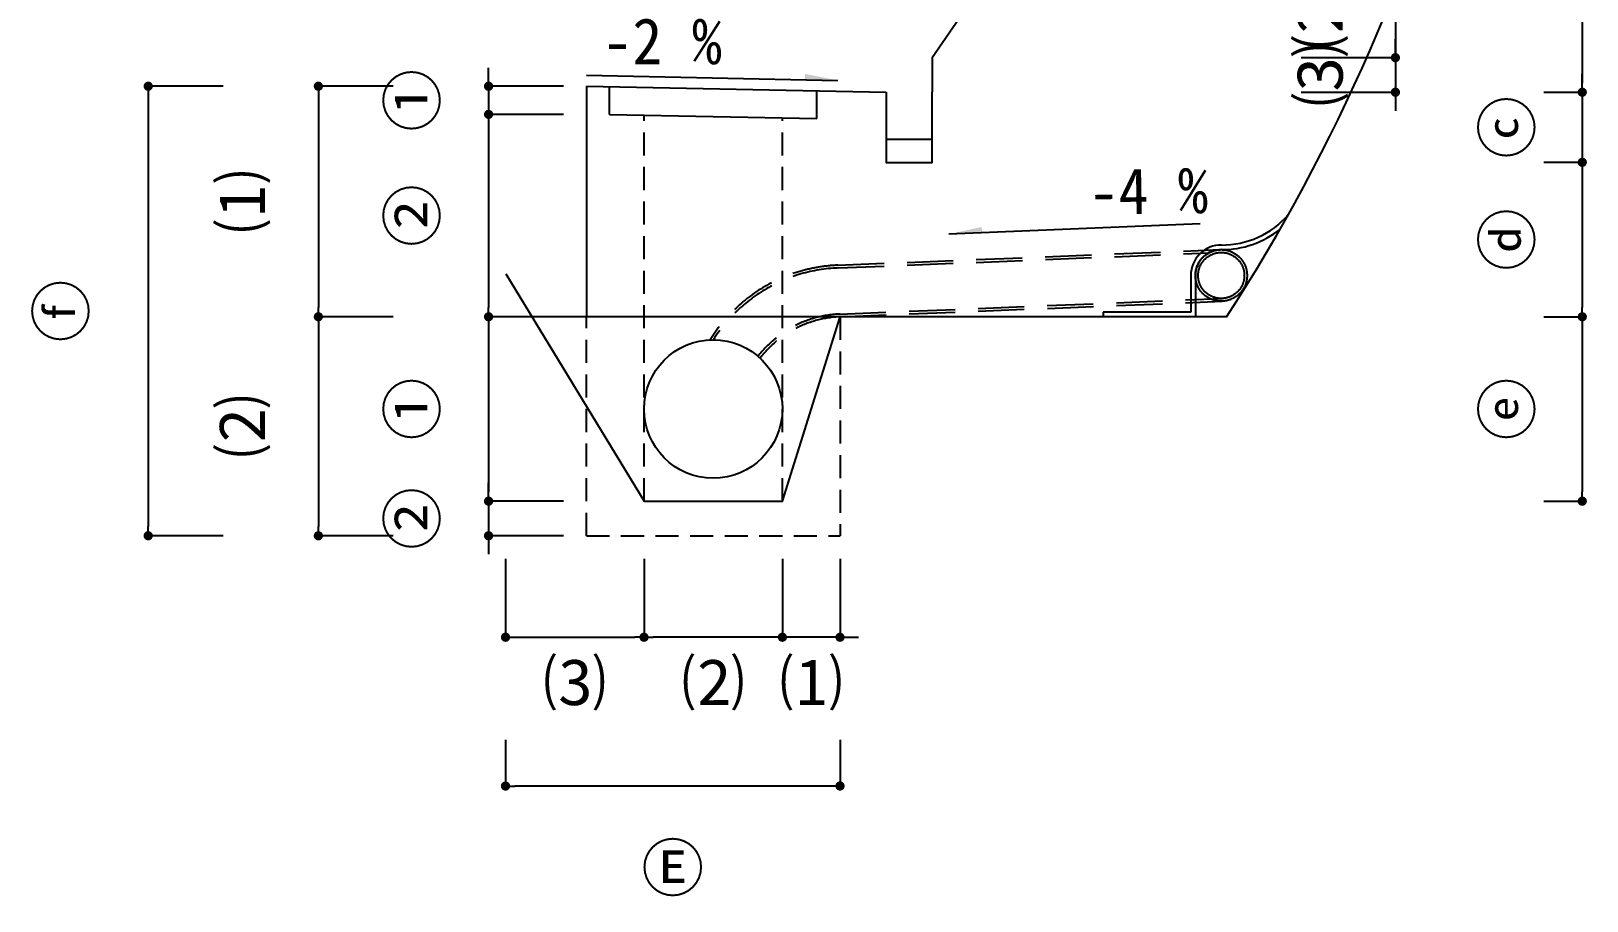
# Model space of a CAD drawing. Header units: millimetres. Extents: x -69382 to 174843, y -46375 to 101648.
# Drawn here: x -9486 to -6112, y -1805 to 82 of the extents above; entities that cross this region are included whole.
import ezdxf

# ---------------------------------------------------------------- set-up
doc = ezdxf.new("R2010")
doc.units = ezdxf.units.MM
doc.header["$LTSCALE"] = 1000
doc.linetypes.add('A-DASHD01', pattern=[0.75, 0.5, -0.25])
doc.linetypes.add('HIDDEN', pattern=[0.375, 0.25, -0.125])
for name, color, linetype in [('-길작업', 255, 'Continuous'), ('CS-CONC-MAJR', 4, 'Continuous'), ('CS-EXCV', 3, 'A-DIGLN01'), ('CS-LEAL', 1, 'Continuous'), ('CS-LEAT', 3, 'Continuous'), ('CZ-HIDL', 2, 'A-DASHD01'), ('DIM1', 1, 'Continuous')]:
    doc.layers.add(name, color=color, linetype=linetype)
doc.styles.add('WGTXT', font='DotumChe.ttf')
doc.linetypes.add('A-DIGLN01', pattern='A,0.9,-0.2,[19,kscals.shx,S=0.1,R=180,X=0,Y=0],0.9', length=2)
doc.dimstyles.new('DIM-01', dxfattribs={"dimscale": 100, "dimtxt": 3, "dimasz": 0.6, "dimexe": 0, "dimexo": 0, "dimgap": 1, "dimtad": 1, "dimdec": 0, "dimrnd": 0.001, "dimzin": 1, "dimdsep": 46, "dimlunit": 6, "dimtxsty": 'WGTXT', "dimblk": 'DOT', "dimcen": 0, "dimclrd": 1, "dimclre": 1, "dimclrt": 3, "dimadec": 4, "dimazin": 0, "dimtfac": 1, "dimtdec": 0, "dimtix": 1, "dimtmove": 2, "dimatfit": 3, "dimldrblk": 'DOT', "dimfxl": 1.5, "dimlwd": -1, "dimarcsym": 0})

# ---------------------------------------------------------------- blocks, each defined once
blk = doc.blocks.new('_Dot')
at = {"layer": 'DIM1'}
blk.add_line((0, 0), (-1, 0), dxfattribs=at)
at = {"layer": 'DIM1', "const_width": 0.5}
blk.add_lwpolyline([(-0.25, 0, 1), (0.25, 0, 1)], format="xyb", close=True, dxfattribs=at)
blk = doc.blocks.new('*D225')
at = {"color": 1, "transparency": 16777216}
for p, q in [((-6527.1, 219.1), (-6527.1, 239.1)), ((-6527.1, 199.1), (-6527.1, 24.1)), ((-6527.1, 4.1), (-6527.1, -15.9))]:
    blk.add_line(p, q, dxfattribs=at)
at = {"color": 1, "linetype": 'ByBlock', "lineweight": -2, "transparency": 16777216}
for p, q in [((-6731.5, 199.1), (-6527.1, 199.1)), ((-6731.5, 24.1), (-6527.1, 24.1))]:
    blk.add_line(p, q, dxfattribs=at)
at = {"layer": 'Defpoints', "color": 0, "linetype": 'ByBlock', "transparency": 16777216}
for p in [(-6781.5, 199.1), (-6781.5, 24.1), (-6527.1, 24.1)]:
    blk.add_point(p, dxfattribs=at)
at = {"color": 1, "linetype": 'ByBlock', "transparency": 16777216, "xscale": 20, "yscale": 20, "zscale": 20}
for p, rotation in [((-6527.1, 199.1), 270), ((-6527.1, 24.1), 90)]:
    blk.add_blockref('_Dot', p, dxfattribs=dict(at, rotation=rotation))
at = {"color": 3, "linetype": 'ByBlock', "transparency": 16777216, "insert": (-6684.7, 111.6), "char_height": 100, "attachment_point": 5, "rotation": 90, "style": 'WGTXT'}
blk.add_mtext('⑵', dxfattribs=at)
blk = doc.blocks.new('*D226')
at = {"color": 1, "transparency": 16777216}
for p, q in [((-6527.1, 44.1), (-6527.1, 64.1)), ((-6527.1, 24.1), (-6527.1, -50.9)), ((-6527.1, -70.9), (-6527.1, -90.9))]:
    blk.add_line(p, q, dxfattribs=at)
at = {"color": 1, "linetype": 'ByBlock', "lineweight": -2, "transparency": 16777216}
for p, q in [((-6731.5, 24.1), (-6527.1, 24.1)), ((-6731.5, -50.9), (-6527.1, -50.9))]:
    blk.add_line(p, q, dxfattribs=at)
at = {"layer": 'Defpoints', "color": 0, "linetype": 'ByBlock', "transparency": 16777216}
for p in [(-6781.5, 24.1), (-6781.5, -50.9), (-6527.1, -50.9)]:
    blk.add_point(p, dxfattribs=at)
at = {"color": 1, "linetype": 'ByBlock', "transparency": 16777216, "xscale": 20, "yscale": 20, "zscale": 20}
for p, rotation in [((-6527.1, 24.1), 270), ((-6527.1, -50.9), 90)]:
    blk.add_blockref('_Dot', p, dxfattribs=dict(at, rotation=rotation))
at = {"color": 3, "linetype": 'ByBlock', "transparency": 16777216, "insert": (-6684.7, -13.4), "char_height": 100, "attachment_point": 5, "rotation": 90, "style": 'WGTXT'}
blk.add_mtext('⑶', dxfattribs=at)
blk = doc.blocks.new('*D228')
at = {"color": 1, "linetype": 'ByBlock', "lineweight": -2, "transparency": 16777216}
for p, q in [((-6205, 609.1), (-6121.9, 609.1)), ((-6205, -50.9), (-6121.9, -50.9))]:
    blk.add_line(p, q, dxfattribs=at)
at = {"color": 1, "transparency": 16777216}
blk.add_line((-6121.9, 589.1), (-6121.9, -30.9), dxfattribs=at)
at = {"layer": 'Defpoints', "color": 0, "linetype": 'ByBlock', "transparency": 16777216}
for p in [(-6255, 609.1), (-6255, -50.9), (-6121.9, -50.9)]:
    blk.add_point(p, dxfattribs=at)
at = {"color": 1, "linetype": 'ByBlock', "transparency": 16777216, "xscale": 20, "yscale": 20, "zscale": 20}
for p, rotation in [((-6121.9, 609.1), 90), ((-6121.9, -50.9), 270)]:
    blk.add_blockref('_Dot', p, dxfattribs=dict(at, rotation=rotation))
at = {"color": 3, "linetype": 'ByBlock', "transparency": 16777216, "insert": (-6279, 279.1), "char_height": 100, "attachment_point": 5, "rotation": 90, "style": 'WGTXT'}
blk.add_mtext('ⓑ', dxfattribs=at)
blk = doc.blocks.new('*D229')
at = {"color": 1, "transparency": 16777216}
for p, q in [((-6121.9, -30.9), (-6121.9, -10.9)), ((-6121.9, -50.9), (-6121.9, -202.9)), ((-6121.9, -222.9), (-6121.9, -242.9))]:
    blk.add_line(p, q, dxfattribs=at)
at = {"color": 1, "linetype": 'ByBlock', "lineweight": -2, "transparency": 16777216}
for p, q in [((-6205, -50.9), (-6121.9, -50.9)), ((-6205, -202.9), (-6121.9, -202.9))]:
    blk.add_line(p, q, dxfattribs=at)
at = {"layer": 'Defpoints', "color": 0, "linetype": 'ByBlock', "transparency": 16777216}
for p in [(-6255, -50.9), (-6255, -202.9), (-6121.9, -202.9)]:
    blk.add_point(p, dxfattribs=at)
at = {"color": 1, "linetype": 'ByBlock', "transparency": 16777216, "xscale": 20, "yscale": 20, "zscale": 20}
for p, rotation in [((-6121.9, -50.9), 270), ((-6121.9, -202.9), 90)]:
    blk.add_blockref('_Dot', p, dxfattribs=dict(at, rotation=rotation))
at = {"color": 3, "linetype": 'ByBlock', "transparency": 16777216, "insert": (-6279, -126.9), "char_height": 100, "attachment_point": 5, "rotation": 90, "style": 'WGTXT'}
blk.add_mtext('ⓒ', dxfattribs=at)
blk = doc.blocks.new('*D230')
at = {"color": 1, "linetype": 'ByBlock', "lineweight": -2, "transparency": 16777216}
for p, q in [((-6205, -202.9), (-6121.9, -202.9)), ((-6205, -537.9), (-6121.9, -537.9))]:
    blk.add_line(p, q, dxfattribs=at)
at = {"color": 1, "transparency": 16777216}
blk.add_line((-6121.9, -222.9), (-6121.9, -517.9), dxfattribs=at)
at = {"layer": 'Defpoints', "color": 0, "linetype": 'ByBlock', "transparency": 16777216}
for p in [(-6255, -202.9), (-6255, -537.9), (-6121.9, -537.9)]:
    blk.add_point(p, dxfattribs=at)
at = {"color": 1, "linetype": 'ByBlock', "transparency": 16777216, "xscale": 20, "yscale": 20, "zscale": 20}
for p, rotation in [((-6121.9, -202.9), 90), ((-6121.9, -537.9), 270)]:
    blk.add_blockref('_Dot', p, dxfattribs=dict(at, rotation=rotation))
at = {"color": 3, "linetype": 'ByBlock', "transparency": 16777216, "insert": (-6279, -370.4), "char_height": 100, "attachment_point": 5, "rotation": 90, "style": 'WGTXT'}
blk.add_mtext('ⓓ', dxfattribs=at)
blk = doc.blocks.new('*D200')
at = {"color": 1, "linetype": 'ByBlock', "lineweight": -2, "transparency": 16777216}
for p, q in [((-6205, -537.9), (-6121.9, -537.9)), ((-6205, -937.9), (-6121.9, -937.9))]:
    blk.add_line(p, q, dxfattribs=at)
at = {"color": 1, "transparency": 16777216}
blk.add_line((-6121.9, -557.9), (-6121.9, -917.9), dxfattribs=at)
at = {"layer": 'Defpoints', "color": 0, "linetype": 'ByBlock', "transparency": 16777216}
for p in [(-6255, -537.9), (-6255, -937.9), (-6121.9, -937.9)]:
    blk.add_point(p, dxfattribs=at)
at = {"color": 1, "linetype": 'ByBlock', "transparency": 16777216, "xscale": 20, "yscale": 20, "zscale": 20}
for p, rotation in [((-6121.9, -537.9), 90), ((-6121.9, -937.9), 270)]:
    blk.add_blockref('_Dot', p, dxfattribs=dict(at, rotation=rotation))
at = {"color": 3, "linetype": 'ByBlock', "transparency": 16777216, "insert": (-6279, -737.9), "char_height": 100, "attachment_point": 5, "rotation": 90, "style": 'WGTXT'}
blk.add_mtext('ⓔ', dxfattribs=at)
blk = doc.blocks.new('*D239')
at = {"color": 1, "linetype": 'ByBlock', "lineweight": -2, "transparency": 16777216}
for p, q in [((-7856.5, -1062.9), (-7856.5, -1233)), ((-7731.5, -1062.9), (-7731.5, -1233))]:
    blk.add_line(p, q, dxfattribs=at)
at = {"color": 1, "transparency": 16777216}
for p, q in [((-7876.5, -1233), (-7896.5, -1233)), ((-7731.5, -1233), (-7856.5, -1233)), ((-7711.5, -1233), (-7691.5, -1233))]:
    blk.add_line(p, q, dxfattribs=at)
at = {"layer": 'Defpoints', "color": 0, "linetype": 'ByBlock', "transparency": 16777216}
for p in [(-7856.5, -1012.9), (-7731.5, -1012.9), (-7856.5, -1233)]:
    blk.add_point(p, dxfattribs=at)
at = {"color": 1, "linetype": 'ByBlock', "transparency": 16777216, "xscale": 20, "yscale": 20, "zscale": 20}
blk.add_blockref('_Dot', (-7856.5, -1233), dxfattribs=at)
at = {"color": 1, "linetype": 'ByBlock', "transparency": 16777216, "xscale": 20, "yscale": 20, "zscale": 20, "rotation": 180}
blk.add_blockref('_Dot', (-7731.5, -1233), dxfattribs=at)
at = {"color": 3, "linetype": 'ByBlock', "transparency": 16777216, "insert": (-7794, -1336.8), "char_height": 100, "attachment_point": 5, "style": 'WGTXT'}
blk.add_mtext('⑴', dxfattribs=at)
blk = doc.blocks.new('*D240')
at = {"color": 1, "linetype": 'ByBlock', "lineweight": -2, "transparency": 16777216}
for p, q in [((-8456.9, -1062.9), (-8456.9, -1233)), ((-8156.5, -1062.9), (-8156.5, -1233))]:
    blk.add_line(p, q, dxfattribs=at)
at = {"color": 1, "transparency": 16777216}
blk.add_line((-8436.9, -1233), (-8176.5, -1233), dxfattribs=at)
at = {"layer": 'Defpoints', "color": 0, "linetype": 'ByBlock', "transparency": 16777216}
for p in [(-8456.9, -1012.9), (-8156.5, -1012.9), (-8156.5, -1233)]:
    blk.add_point(p, dxfattribs=at)
at = {"color": 1, "linetype": 'ByBlock', "transparency": 16777216, "xscale": 20, "yscale": 20, "zscale": 20, "rotation": 180}
blk.add_blockref('_Dot', (-8456.9, -1233), dxfattribs=at)
at = {"color": 1, "linetype": 'ByBlock', "transparency": 16777216, "xscale": 20, "yscale": 20, "zscale": 20}
blk.add_blockref('_Dot', (-8156.5, -1233), dxfattribs=at)
at = {"color": 3, "linetype": 'ByBlock', "transparency": 16777216, "insert": (-8306.7, -1336.8), "char_height": 100, "attachment_point": 5, "style": 'WGTXT'}
blk.add_mtext('⑶', dxfattribs=at)
blk = doc.blocks.new('*D241')
at = {"color": 1, "linetype": 'ByBlock', "lineweight": -2, "transparency": 16777216}
for p, q in [((-8156.5, -1062.9), (-8156.5, -1233)), ((-7856.5, -1062.9), (-7856.5, -1233))]:
    blk.add_line(p, q, dxfattribs=at)
at = {"color": 1, "transparency": 16777216}
blk.add_line((-7876.5, -1233), (-8136.5, -1233), dxfattribs=at)
at = {"layer": 'Defpoints', "color": 0, "linetype": 'ByBlock', "transparency": 16777216}
for p in [(-8156.5, -1012.9), (-7856.5, -1012.9), (-8156.5, -1233)]:
    blk.add_point(p, dxfattribs=at)
at = {"color": 1, "linetype": 'ByBlock', "transparency": 16777216, "xscale": 20, "yscale": 20, "zscale": 20, "rotation": 180}
blk.add_blockref('_Dot', (-8156.5, -1233), dxfattribs=at)
at = {"color": 1, "linetype": 'ByBlock', "transparency": 16777216, "xscale": 20, "yscale": 20, "zscale": 20}
blk.add_blockref('_Dot', (-7856.5, -1233), dxfattribs=at)
at = {"color": 3, "linetype": 'ByBlock', "transparency": 16777216, "insert": (-8006.5, -1336.8), "char_height": 100, "attachment_point": 5, "style": 'WGTXT'}
blk.add_mtext('⑵', dxfattribs=at)
blk = doc.blocks.new('*D242')
at = {"color": 1, "linetype": 'ByBlock', "lineweight": -2, "transparency": 16777216}
for p, q in [((-8456.9, -1455.7), (-8456.9, -1555.7)), ((-7731.5, -1455.7), (-7731.5, -1555.7))]:
    blk.add_line(p, q, dxfattribs=at)
at = {"color": 1, "transparency": 16777216}
blk.add_line((-7751.5, -1555.7), (-8436.9, -1555.7), dxfattribs=at)
at = {"layer": 'Defpoints', "color": 0, "linetype": 'ByBlock', "transparency": 16777216}
for p in [(-8456.9, -1405.7), (-7731.5, -1405.7), (-8456.9, -1555.7)]:
    blk.add_point(p, dxfattribs=at)
at = {"color": 1, "linetype": 'ByBlock', "transparency": 16777216, "xscale": 20, "yscale": 20, "zscale": 20, "rotation": 180}
blk.add_blockref('_Dot', (-8456.9, -1555.7), dxfattribs=at)
at = {"color": 1, "linetype": 'ByBlock', "transparency": 16777216, "xscale": 20, "yscale": 20, "zscale": 20}
blk.add_blockref('_Dot', (-7731.5, -1555.7), dxfattribs=at)
at = {"color": 3, "linetype": 'ByBlock', "transparency": 16777216, "insert": (-8094.2, -1739.2), "char_height": 100, "attachment_point": 5, "style": 'WGTXT'}
blk.add_mtext('Ⓔ', dxfattribs=at)
blk = doc.blocks.new('*D249')
at = {"color": 1, "linetype": 'ByBlock', "lineweight": -2, "transparency": 16777216}
for p, q in [((-8331.5, -98.9), (-8493.6, -98.9)), ((-8331.5, -537.9), (-8493.6, -537.9))]:
    blk.add_line(p, q, dxfattribs=at)
at = {"color": 1, "transparency": 16777216}
blk.add_line((-8493.6, -118.9), (-8493.6, -517.9), dxfattribs=at)
at = {"layer": 'Defpoints', "color": 0, "linetype": 'ByBlock', "transparency": 16777216}
for p in [(-8281.5, -98.9), (-8493.6, -537.9), (-8281.5, -537.9)]:
    blk.add_point(p, dxfattribs=at)
at = {"color": 1, "linetype": 'ByBlock', "transparency": 16777216, "xscale": 20, "yscale": 20, "zscale": 20}
for p, rotation in [((-8493.6, -98.9), 90), ((-8493.6, -537.9), 270)]:
    blk.add_blockref('_Dot', p, dxfattribs=dict(at, rotation=rotation))
at = {"color": 3, "linetype": 'ByBlock', "transparency": 16777216, "insert": (-8653, -318.4), "char_height": 100, "attachment_point": 5, "rotation": 90, "style": 'WGTXT'}
blk.add_mtext('②', dxfattribs=at)
blk = doc.blocks.new('*D250')
at = {"color": 1, "transparency": 16777216}
for p, q in [((-8493.6, -917.9), (-8493.6, -897.9)), ((-8493.6, -937.9), (-8493.6, -1012.9)), ((-8493.6, -1032.9), (-8493.6, -1052.9))]:
    blk.add_line(p, q, dxfattribs=at)
at = {"color": 1, "linetype": 'ByBlock', "lineweight": -2, "transparency": 16777216}
for p, q in [((-8331.5, -937.9), (-8493.6, -937.9)), ((-8331.5, -1012.9), (-8493.6, -1012.9))]:
    blk.add_line(p, q, dxfattribs=at)
at = {"layer": 'Defpoints', "color": 0, "linetype": 'ByBlock', "transparency": 16777216}
for p in [(-8281.5, -937.9), (-8493.6, -1012.9), (-8281.5, -1012.9)]:
    blk.add_point(p, dxfattribs=at)
at = {"color": 1, "linetype": 'ByBlock', "transparency": 16777216, "xscale": 20, "yscale": 20, "zscale": 20}
for p, rotation in [((-8493.6, -937.9), 270), ((-8493.6, -1012.9), 90)]:
    blk.add_blockref('_Dot', p, dxfattribs=dict(at, rotation=rotation))
at = {"color": 3, "linetype": 'ByBlock', "transparency": 16777216, "insert": (-8653, -975.4), "char_height": 100, "attachment_point": 5, "rotation": 90, "style": 'WGTXT'}
blk.add_mtext('②', dxfattribs=at)
blk = doc.blocks.new('*D251')
at = {"color": 1, "linetype": 'ByBlock', "lineweight": -2, "transparency": 16777216}
for p, q in [((-8700.5, -37.9), (-8862.7, -37.9)), ((-8700.5, -537.9), (-8862.7, -537.9))]:
    blk.add_line(p, q, dxfattribs=at)
at = {"color": 1, "transparency": 16777216}
blk.add_line((-8862.7, -57.9), (-8862.7, -517.9), dxfattribs=at)
at = {"layer": 'Defpoints', "color": 0, "linetype": 'ByBlock', "transparency": 16777216}
for p in [(-8650.5, -37.9), (-8862.7, -537.9), (-8650.5, -537.9)]:
    blk.add_point(p, dxfattribs=at)
at = {"color": 1, "linetype": 'ByBlock', "transparency": 16777216, "xscale": 20, "yscale": 20, "zscale": 20}
for p, rotation in [((-8862.7, -37.9), 90), ((-8862.7, -537.9), 270)]:
    blk.add_blockref('_Dot', p, dxfattribs=dict(at, rotation=rotation))
at = {"color": 3, "linetype": 'ByBlock', "transparency": 16777216, "insert": (-9022, -287.9), "char_height": 100, "attachment_point": 5, "rotation": 90, "style": 'WGTXT'}
blk.add_mtext('⑴', dxfattribs=at)
blk = doc.blocks.new('*D252')
at = {"color": 1, "transparency": 16777216}
for p, q in [((-8493.6, -17.9), (-8493.6, 2.1)), ((-8493.6, -37.9), (-8493.6, -98.9)), ((-8493.6, -118.9), (-8493.6, -138.9))]:
    blk.add_line(p, q, dxfattribs=at)
at = {"color": 1, "linetype": 'ByBlock', "lineweight": -2, "transparency": 16777216}
for p, q in [((-8331.5, -37.9), (-8493.6, -37.9)), ((-8331.5, -98.9), (-8493.6, -98.9))]:
    blk.add_line(p, q, dxfattribs=at)
at = {"layer": 'Defpoints', "color": 0, "linetype": 'ByBlock', "transparency": 16777216}
for p in [(-8281.5, -37.9), (-8493.6, -98.9), (-8281.5, -98.9)]:
    blk.add_point(p, dxfattribs=at)
at = {"color": 1, "linetype": 'ByBlock', "transparency": 16777216, "xscale": 20, "yscale": 20, "zscale": 20}
for p, rotation in [((-8493.6, -37.9), 270), ((-8493.6, -98.9), 90)]:
    blk.add_blockref('_Dot', p, dxfattribs=dict(at, rotation=rotation))
at = {"color": 3, "linetype": 'ByBlock', "transparency": 16777216, "insert": (-8653, -68.4), "char_height": 100, "attachment_point": 5, "rotation": 90, "style": 'WGTXT'}
blk.add_mtext('①', dxfattribs=at)
blk = doc.blocks.new('*D253')
at = {"color": 1, "linetype": 'ByBlock', "lineweight": -2, "transparency": 16777216}
for p, q in [((-8700.5, -537.9), (-8862.7, -537.9)), ((-8700.5, -1012.9), (-8862.7, -1012.9))]:
    blk.add_line(p, q, dxfattribs=at)
at = {"color": 1, "transparency": 16777216}
blk.add_line((-8862.7, -557.9), (-8862.7, -992.9), dxfattribs=at)
at = {"layer": 'Defpoints', "color": 0, "linetype": 'ByBlock', "transparency": 16777216}
for p in [(-8650.5, -537.9), (-8862.7, -1012.9), (-8650.5, -1012.9)]:
    blk.add_point(p, dxfattribs=at)
at = {"color": 1, "linetype": 'ByBlock', "transparency": 16777216, "xscale": 20, "yscale": 20, "zscale": 20}
for p, rotation in [((-8862.7, -537.9), 90), ((-8862.7, -1012.9), 270)]:
    blk.add_blockref('_Dot', p, dxfattribs=dict(at, rotation=rotation))
at = {"color": 3, "linetype": 'ByBlock', "transparency": 16777216, "insert": (-9022, -775.4), "char_height": 100, "attachment_point": 5, "rotation": 90, "style": 'WGTXT'}
blk.add_mtext('⑵', dxfattribs=at)
blk = doc.blocks.new('*D254')
at = {"color": 1, "linetype": 'ByBlock', "lineweight": -2, "transparency": 16777216}
for p, q in [((-8331.5, -537.9), (-8493.6, -537.9)), ((-8331.5, -937.9), (-8493.6, -937.9))]:
    blk.add_line(p, q, dxfattribs=at)
at = {"color": 1, "transparency": 16777216}
blk.add_line((-8493.6, -557.9), (-8493.6, -917.9), dxfattribs=at)
at = {"layer": 'Defpoints', "color": 0, "linetype": 'ByBlock', "transparency": 16777216}
for p in [(-8281.5, -537.9), (-8493.6, -937.9), (-8281.5, -937.9)]:
    blk.add_point(p, dxfattribs=at)
at = {"color": 1, "linetype": 'ByBlock', "transparency": 16777216, "xscale": 20, "yscale": 20, "zscale": 20}
for p, rotation in [((-8493.6, -537.9), 90), ((-8493.6, -937.9), 270)]:
    blk.add_blockref('_Dot', p, dxfattribs=dict(at, rotation=rotation))
at = {"color": 3, "linetype": 'ByBlock', "transparency": 16777216, "insert": (-8653, -737.9), "char_height": 100, "attachment_point": 5, "rotation": 90, "style": 'WGTXT'}
blk.add_mtext('①', dxfattribs=at)
blk = doc.blocks.new('*D255')
at = {"color": 1, "linetype": 'ByBlock', "lineweight": -2, "transparency": 16777216}
for p, q in [((-9069.5, -37.9), (-9231.7, -37.9)), ((-9069.5, -1012.9), (-9231.7, -1012.9))]:
    blk.add_line(p, q, dxfattribs=at)
at = {"color": 1, "transparency": 16777216}
blk.add_line((-9231.7, -57.9), (-9231.7, -992.9), dxfattribs=at)
at = {"layer": 'Defpoints', "color": 0, "linetype": 'ByBlock', "transparency": 16777216}
for p in [(-9019.5, -37.9), (-9231.7, -1012.9), (-9019.5, -1012.9)]:
    blk.add_point(p, dxfattribs=at)
at = {"color": 1, "linetype": 'ByBlock', "transparency": 16777216, "xscale": 20, "yscale": 20, "zscale": 20}
for p, rotation in [((-9231.7, -37.9), 90), ((-9231.7, -1012.9), 270)]:
    blk.add_blockref('_Dot', p, dxfattribs=dict(at, rotation=rotation))
at = {"color": 3, "linetype": 'ByBlock', "transparency": 16777216, "insert": (-9414.4, -525.4), "char_height": 100, "attachment_point": 5, "rotation": 90, "style": 'WGTXT'}
blk.add_mtext('ⓕ', dxfattribs=at)

msp = doc.modelspace()

# ---------------------------------------------------------------- linework, layer by layer
at = {"layer": '-길작업', "color": 3}
for p, q in [((-7631.481, -152.9464), (-7531.481, -152.9464)), ((-8281.481, -537.9464), (-8399.3219, -537.9464))]:
    msp.add_line(p, q, dxfattribs=at)
at = {"layer": 'CS-CONC-MAJR'}
for p, q in [((-8281.481, -37.9464), (-7631.481, -50.9464)), ((-8281.481, -37.9464), (-8281.481, -537.9464)), ((-8231.481, -98.9464), (-8231.481, -38.9464)), ((-7781.481, -107.9464), (-7781.481, -47.9464)), ((-8231.481, -98.9464), (-7781.481, -107.9464)), ((-6893.1348, -537.9464), (-8281.481, -537.9464)), ((-6970.8613, -527.9464), (-7160.8613, -527.9464)), ((-7160.8613, -527.9464), (-7160.8613, -537.9464))]:
    msp.add_line(p, q, dxfattribs=at)
at = {"layer": 'CS-CONC-MAJR', "linetype": 'HIDDEN', "ltscale": 0.2}
for p, q in [((-8156.481, -937.9464), (-8156.481, -100.4464)), ((-7856.481, -937.9464), (-7856.481, -106.4464)), ((-8281.481, -1012.9464), (-8281.481, -537.9464)), ((-7731.481, -537.9464), (-7731.481, -1012.9464)), ((-8281.481, -1012.9464), (-7731.481, -1012.9464))]:
    msp.add_line(p, q, dxfattribs=at)
at = {"layer": 'CS-CONC-MAJR'}
for points in [[(-6781.481, 609.0536), (-6831.481, 609.0536), (-7231.481, 609.0536), (-7381.481, 609.0536), (-7411.481, 199.0536), (-7531.481, 24.0536), (-7531.481, -50.9464)], [(-7631.481, -50.9464), (-7631.481, -202.9464), (-7531.481, -202.9464), (-7531.481, -50.9464)], [(-6970.8613, -448.3043), (-6970.8613, -527.9464)], [(-6960.8613, -448.3043), (-6960.8613, -537.9464)]]:
    msp.add_lwpolyline(points, dxfattribs=at)
msp.add_circle((-8006.481, -737.9464), 150, dxfattribs=at)
for centre, radius, start, end in [((-10234.3124, 1630.9671), 3983.4224, 327.0105278, 345.8778729), ((-6903.1684, -192.3099), 190, 269.621106, 319.1516667), ((-6903.1684, -192.3099), 200, 269.621106, 309.1465942), ((-6904.8613, -448.3043), 66, 89.621106, 180), ((-6904.8613, -448.3043), 56, 89.621106, 180)]:
    msp.add_arc(centre, radius, start, end, dxfattribs=at)
at = {"layer": 'CS-EXCV'}
msp.add_lwpolyline([(-8456.0811, -444.4544), (-8156.481, -937.9464), (-7856.481, -937.9464), (-7731.481, -537.9464)], dxfattribs=at)
at = {"layer": 'CS-LEAL'}
for p, q in [((-8281.481, -14.2218), (-7735.9948, -25.1315)), ((-6950.2702, -336.6836), (-7495.4295, -358.49))]:
    msp.add_line(p, q, dxfattribs=at)
for points in [[(-7735.9948, -25.1315), (-7807.5551, -11.1978), (-7807.805, -23.6953)], [(-7495.4295, -358.49), (-7424.1619, -343.1293), (-7423.6623, -355.6193)]]:
    msp.add_solid(points, dxfattribs=at)
at = {"layer": 'CZ-HIDL', "ltscale": 0.2}
for p, q in [((-7735.9574, -426.0359), (-6907.0995, -392.349)), ((-7735.6798, -432.0295), (-6932.0586, -399.3522)), ((-7731.762, -531.9528), (-6902.8629, -498.2643)), ((-7731.5275, -537.9482), (-6902.6231, -504.2595))]:
    msp.add_line(p, q, dxfattribs=at)
at = {"layer": 'CZ-HIDL'}
for radius in [56, 50]:
    msp.add_circle((-6904.8613, -448.3043), radius, dxfattribs=at)
at = {"layer": 'CZ-HIDL', "ltscale": 0.2}
for centre, radius, start, end in [((-7722.7696, -766.9733), 341.1924, 92.215151, 148.3820373), ((-7722.7695, -766.9733), 335.1925, 92.2073595, 147.7170454), ((-7722.7695, -766.9733), 235.1925, 92.1911991, 142.4694662), ((-7722.7695, -766.9733), 229.1925, 92.1899604, 142.5745651)]:
    msp.add_arc(centre, radius, start, end, dxfattribs=at)

# ---------------------------------------------------------------- texts
at = {"layer": 'CS-LEAT', "style": 'WGTXT'}
for s, rotation, p in [('-2 %%%', 0.15, (-8246.0632, 9.6234)), ('-4 %%%', 0.9948472, (-7191.3195, -317.1135))]:
    msp.add_text(s, height=100, rotation=rotation, dxfattribs=at).set_placement(p)

# ---------------------------------------------------------------- dimensions: what is measured, and where the dimension line sits
at = {"linetype": 'ByBlock'}
for base, p1, p2, text, picture, middle in [((-6121.9102, -50.9464), (-6255.0084, 609.0536), (-6255.0084, -50.9464), 'ⓑ', '*D228', (-6278.9675, 279.0536)), ((-6527.0876, 24.0536), (-6781.481, 199.0536), (-6781.481, 24.0536), '⑵', '*D225', (-6684.6775, 111.5536)), ((-6527.0876, -50.9464), (-6781.481, 24.0536), (-6781.481, -50.9464), '⑶', '*D226', (-6684.6775, -13.4464)), ((-6121.9102, -202.9464), (-6255.0084, -50.9464), (-6255.0084, -202.9464), 'ⓒ', '*D229', (-6278.9675, -126.9464)), ((-6121.9102, -537.9464), (-6255.0084, -202.9464), (-6255.0084, -537.9464), 'ⓓ', '*D230', (-6278.9675, -370.4464)), ((-6121.9102, -937.9464), (-6255.0084, -537.9464), (-6255.0084, -937.9464), 'ⓔ', '*D200', (-6278.9675, -737.9464))]:
    dim = msp.add_linear_dim(base=base, p1=p1, p2=p2, angle=90, text=text, dimstyle='DIM-01', override={"dimtxt": 1, "dimasz": 0.2, "dimexo": 0.5, "dimfxl": 1.25}, dxfattribs=at)
    dim.commit()
    dim.dimension.update_dxf_attribs({"geometry": picture, "text_midpoint": middle})
for base, p1, p2, angle, text, picture, middle in [((-8493.6264, -98.9464), (-8281.481, -37.9464), (-8281.481, -98.9464), 90, '①', '*D252', (-8653.0083, -68.4464)), ((-9231.6842, -1012.9464), (-9019.5388, -37.9464), (-9019.5388, -1012.9464), 90, 'ⓕ', '*D255', (-9414.3696, -525.4464)), ((-8862.6553, -537.9464), (-8650.5099, -37.9464), (-8650.5099, -537.9464), 90, '⑴', '*D251', (-9022.0373, -287.9464)), ((-8493.6264, -537.9464), (-8281.481, -98.9464), (-8281.481, -537.9464), 90, '②', '*D249', (-8653.0083, -318.4464)), ((-8862.6553, -1012.9464), (-8650.5099, -537.9464), (-8650.5099, -1012.9464), 90, '⑵', '*D253', (-9022.0373, -775.4464)), ((-8493.6264, -937.9464), (-8281.481, -537.9464), (-8281.481, -937.9464), 90, '①', '*D254', (-8653.0083, -737.9464)), ((-8493.6264, -1012.9464), (-8281.481, -937.9464), (-8281.481, -1012.9464), 90, '②', '*D250', (-8653.0083, -975.4464)), ((-8156.481, -1233.0255), (-7856.481, -1012.9464), (-8156.481, -1012.9464), 180, '⑵', '*D241', (-8006.481, -1336.7631)), ((-7856.481, -1233.0255), (-7731.481, -1012.9464), (-7856.481, -1012.9464), 180, '⑴', '*D239', (-7793.981, -1336.7631)), ((-8456.8808, -1555.7007), (-7731.481, -1405.7007), (-8456.8808, -1405.7007), 180, 'Ⓔ', '*D242', (-8094.1809, -1739.2406))]:
    dim = msp.add_linear_dim(base=base, p1=p1, p2=p2, angle=angle, text=text, dimstyle='DIM-01', override={"dimtxt": 1, "dimasz": 0.2, "dimexo": 0.5, "dimfxl": 1.25}, dxfattribs=at)
    dim.commit()
    dim.dimension.update_dxf_attribs({"geometry": picture, "text_midpoint": middle, "dimtype": 160})
dim = msp.add_linear_dim(base=(-8156.481, -1233.0255), p1=(-8456.8808, -1012.9464), p2=(-8156.481, -1012.9464), text='⑶', dimstyle='DIM-01', override={"dimtxt": 1, "dimasz": 0.2, "dimexo": 0.5, "dimfxl": 1.25}, dxfattribs=at)
dim.commit()
dim.dimension.update_dxf_attribs({"geometry": '*D240', "text_midpoint": (-8306.6809, -1336.7631), "dimtype": 160})

doc.saveas('drawing.dxf')
